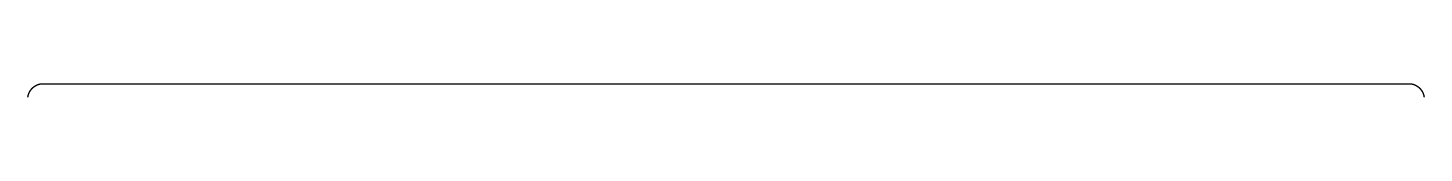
# Model space of a CAD drawing. Header units: metres. Extents: x -1022 to 1022, y 40 to 60.
import ezdxf

# ---------------------------------------------------------------- set-up
doc = ezdxf.new("R2010")
doc.units = ezdxf.units.M

msp = doc.modelspace()

# ---------------------------------------------------------------- linework, layer by layer
at = {"layer": 'PROFILE', "color": 1, "flags": 128}
msp.add_lwpolyline([(-1022, 40), (-1022, 40.1), (-1022, 40.2), (-1022, 40.3), (-1022, 40.4), (-1022, 40.5), (-1022, 40.6), (-1022, 40.7), (-1022, 40.8), (-1022, 40.9), (-1021.9, 41), (-1021.9, 41.1), (-1021.9, 41.2), (-1021.9, 41.3), (-1021.9, 41.4), (-1021.9, 41.5), (-1021.8, 41.6), (-1021.8, 41.7), (-1021.8, 41.8), (-1021.8, 41.9), (-1021.8, 42), (-1021.7, 42.1), (-1021.7, 42.2), (-1021.7, 42.3), (-1021.7, 42.4), (-1021.7, 42.5), (-1021.6, 42.6), (-1021.6, 42.7), (-1021.6, 42.8), (-1021.6, 42.9), (-1021.5, 43), (-1021.5, 43.1), (-1021.5, 43.2), (-1021.4, 43.3), (-1021.4, 43.4), (-1021.4, 43.5), (-1021.4, 43.6), (-1021.3, 43.7), (-1021.3, 43.8), (-1021.3, 43.9), (-1021.2, 44), (-1021.2, 44.1), (-1021.2, 44.2), (-1021.1, 44.3), (-1021.1, 44.4), (-1021.1, 44.5), (-1021, 44.6), (-1021, 44.7), (-1021, 44.8), (-1020.9, 44.9), (-1020.9, 45), (-1020.9, 45.1), (-1020.8, 45.2), (-1020.8, 45.3), (-1020.7, 45.4), (-1020.7, 45.5), (-1020.7, 45.6), (-1020.6, 45.7), (-1020.6, 45.8), (-1020.5, 45.9), (-1020.5, 46), (-1020.5, 46.1), (-1020.4, 46.2), (-1020.4, 46.3), (-1020.3, 46.4), (-1020.3, 46.5), (-1020.2, 46.6), (-1020.2, 46.7), (-1020.1, 46.8), (-1020.1, 46.9), (-1020, 47), (-1020, 47.1), (-1019.9, 47.2), (-1019.9, 47.3), (-1019.8, 47.4), (-1019.8, 47.5), (-1019.7, 47.6), (-1019.7, 47.7), (-1019.6, 47.8), (-1019.6, 47.9), (-1019.5, 48), (-1019.5, 48.1), (-1019.4, 48.2), (-1019.4, 48.3), (-1019.3, 48.4), (-1019.2, 48.5), (-1019.2, 48.6), (-1019.1, 48.7), (-1019.1, 48.8), (-1019, 48.9), (-1019, 49), (-1018.9, 49.1), (-1018.8, 49.2), (-1018.8, 49.3), (-1018.7, 49.4), (-1018.6, 49.5), (-1018.6, 49.6), (-1018.5, 49.7), (-1018.4, 49.8), (-1018.4, 49.9), (-1018.3, 50.1), (-1018.2, 50.2), (-1018.2, 50.3), (-1018.1, 50.4), (-1018, 50.5), (-1018, 50.6), (-1017.9, 50.7), (-1017.8, 50.8), (-1017.7, 50.9), (-1017.7, 51), (-1017.6, 51.1), (-1017.5, 51.2), (-1017.4, 51.3), (-1017.4, 51.4), (-1017.3, 51.5), (-1017.2, 51.6), (-1017.1, 51.7), (-1017, 51.8), (-1016.9, 51.9), (-1016.9, 52), (-1016.8, 52.1), (-1016.7, 52.2), (-1016.6, 52.3), (-1016.5, 52.4), (-1016.4, 52.5), (-1016.3, 52.6), (-1016.3, 52.7), (-1016.2, 52.8), (-1016.1, 52.9), (-1016, 53), (-1015.9, 53.1), (-1015.8, 53.2), (-1015.7, 53.3), (-1015.6, 53.4), (-1015.5, 53.5), (-1015.4, 53.6), (-1015.3, 53.7), (-1015.2, 53.8), (-1015.1, 53.9), (-1015, 54), (-1014.9, 54.1), (-1014.8, 54.2), (-1014.6, 54.3), (-1014.5, 54.4), (-1014.4, 54.5), (-1014.3, 54.6), (-1014.2, 54.7), (-1014.1, 54.8), (-1013.9, 54.9), (-1013.8, 55), (-1013.7, 55.1), (-1013.6, 55.2), (-1013.4, 55.3), (-1013.3, 55.4), (-1013.2, 55.5), (-1013.1, 55.6), (-1012.9, 55.7), (-1012.8, 55.8), (-1012.6, 55.9), (-1012.5, 56), (-1012.4, 56.1), (-1012.2, 56.2), (-1012.1, 56.3), (-1011.9, 56.4), (-1011.8, 56.5), (-1011.6, 56.6), (-1011.4, 56.7), (-1011.3, 56.8), (-1011.1, 56.9), (-1010.9, 57), (-1010.8, 57.1), (-1010.6, 57.2), (-1010.4, 57.3), (-1010.2, 57.4), (-1010, 57.5), (-1009.9, 57.6), (-1009.7, 57.7), (-1009.5, 57.8), (-1009.2, 57.9), (-1009, 58), (-1008.8, 58.1), (-1008.6, 58.2), (-1008.4, 58.3), (-1008.1, 58.4), (-1007.9, 58.5), (-1007.6, 58.6), (-1007.3, 58.7), (-1007, 58.8), (-1006.8, 58.9), (-1006.4, 59), (-1006.1, 59.1), (-1005.8, 59.2), (-1005.4, 59.3), (-1005, 59.4), (-1004.6, 59.5), (-1004.1, 59.6), (-1003.5, 59.7), (-1002.9, 59.8), (-1002, 59.9), (-1000, 60), (-777.8, 60), (-555.6, 60), (-333.3, 60), (-111.1, 60), (111.1, 60), (333.3, 60), (555.6, 60), (777.8, 60), (1000, 60), (1002, 59.9), (1002.9, 59.8), (1003.5, 59.7), (1004.1, 59.6), (1004.6, 59.5), (1005, 59.4), (1005.4, 59.3), (1005.8, 59.2), (1006.1, 59.1), (1006.4, 59), (1006.8, 58.9), (1007, 58.8), (1007.3, 58.7), (1007.6, 58.6), (1007.9, 58.5), (1008.1, 58.4), (1008.4, 58.3), (1008.6, 58.2), (1008.8, 58.1), (1009, 58), (1009.2, 57.9), (1009.5, 57.8), (1009.7, 57.7), (1009.9, 57.6), (1010, 57.5), (1010.2, 57.4), (1010.4, 57.3), (1010.6, 57.2), (1010.8, 57.1), (1010.9, 57), (1011.1, 56.9), (1011.3, 56.8), (1011.4, 56.7), (1011.6, 56.6), (1011.8, 56.5), (1011.9, 56.4), (1012.1, 56.3), (1012.2, 56.2), (1012.4, 56.1), (1012.5, 56), (1012.6, 55.9), (1012.8, 55.8), (1012.9, 55.7), (1013.1, 55.6), (1013.2, 55.5), (1013.3, 55.4), (1013.4, 55.3), (1013.6, 55.2), (1013.7, 55.1), (1013.8, 55), (1013.9, 54.9), (1014.1, 54.8), (1014.2, 54.7), (1014.3, 54.6), (1014.4, 54.5), (1014.5, 54.4), (1014.6, 54.3), (1014.8, 54.2), (1014.9, 54.1), (1015, 54), (1015.1, 53.9), (1015.2, 53.8), (1015.3, 53.7), (1015.4, 53.6), (1015.5, 53.5), (1015.6, 53.4), (1015.7, 53.3), (1015.8, 53.2), (1015.9, 53.1), (1016, 53), (1016.1, 52.9), (1016.2, 52.8), (1016.3, 52.7), (1016.3, 52.6), (1016.4, 52.5), (1016.5, 52.4), (1016.6, 52.3), (1016.7, 52.2), (1016.8, 52.1), (1016.9, 52), (1016.9, 51.9), (1017, 51.8), (1017.1, 51.7), (1017.2, 51.6), (1017.3, 51.5), (1017.4, 51.4), (1017.4, 51.3), (1017.5, 51.2), (1017.6, 51.1), (1017.7, 51), (1017.7, 50.9), (1017.8, 50.8), (1017.9, 50.7), (1018, 50.6), (1018, 50.5), (1018.1, 50.4), (1018.2, 50.3), (1018.2, 50.2), (1018.3, 50.1), (1018.4, 49.9), (1018.4, 49.8), (1018.5, 49.7), (1018.6, 49.6), (1018.6, 49.5), (1018.7, 49.4), (1018.8, 49.3), (1018.8, 49.2), (1018.9, 49.1), (1019, 49), (1019, 48.9), (1019.1, 48.8), (1019.1, 48.7), (1019.2, 48.6), (1019.2, 48.5), (1019.3, 48.4), (1019.4, 48.3), (1019.4, 48.2), (1019.5, 48.1), (1019.5, 48), (1019.6, 47.9), (1019.6, 47.8), (1019.7, 47.7), (1019.7, 47.6), (1019.8, 47.5), (1019.8, 47.4), (1019.9, 47.3), (1019.9, 47.2), (1020, 47.1), (1020, 47), (1020.1, 46.9), (1020.1, 46.8), (1020.2, 46.7), (1020.2, 46.6), (1020.3, 46.5), (1020.3, 46.4), (1020.4, 46.3), (1020.4, 46.2), (1020.5, 46.1), (1020.5, 46), (1020.5, 45.9), (1020.6, 45.8), (1020.6, 45.7), (1020.7, 45.6), (1020.7, 45.5), (1020.7, 45.4), (1020.8, 45.3), (1020.8, 45.2), (1020.9, 45.1), (1020.9, 45), (1020.9, 44.9), (1021, 44.8), (1021, 44.7), (1021, 44.6), (1021.1, 44.5), (1021.1, 44.4), (1021.1, 44.3), (1021.2, 44.2), (1021.2, 44.1), (1021.2, 44), (1021.3, 43.9), (1021.3, 43.8), (1021.3, 43.7), (1021.4, 43.6), (1021.4, 43.5), (1021.4, 43.4), (1021.4, 43.3), (1021.5, 43.2), (1021.5, 43.1), (1021.5, 43), (1021.6, 42.9), (1021.6, 42.8), (1021.6, 42.7), (1021.6, 42.6), (1021.7, 42.5), (1021.7, 42.4), (1021.7, 42.3), (1021.7, 42.2), (1021.7, 42.1), (1021.8, 42), (1021.8, 41.9), (1021.8, 41.8), (1021.8, 41.7), (1021.8, 41.6), (1021.9, 41.5), (1021.9, 41.4), (1021.9, 41.3), (1021.9, 41.2), (1021.9, 41.1), (1021.9, 41), (1022, 40.9), (1022, 40.8), (1022, 40.7), (1022, 40.6), (1022, 40.5), (1022, 40.4), (1022, 40.3), (1022, 40.2), (1022, 40.1), (1022, 40)], dxfattribs=at)

doc.saveas('drawing.dxf')
